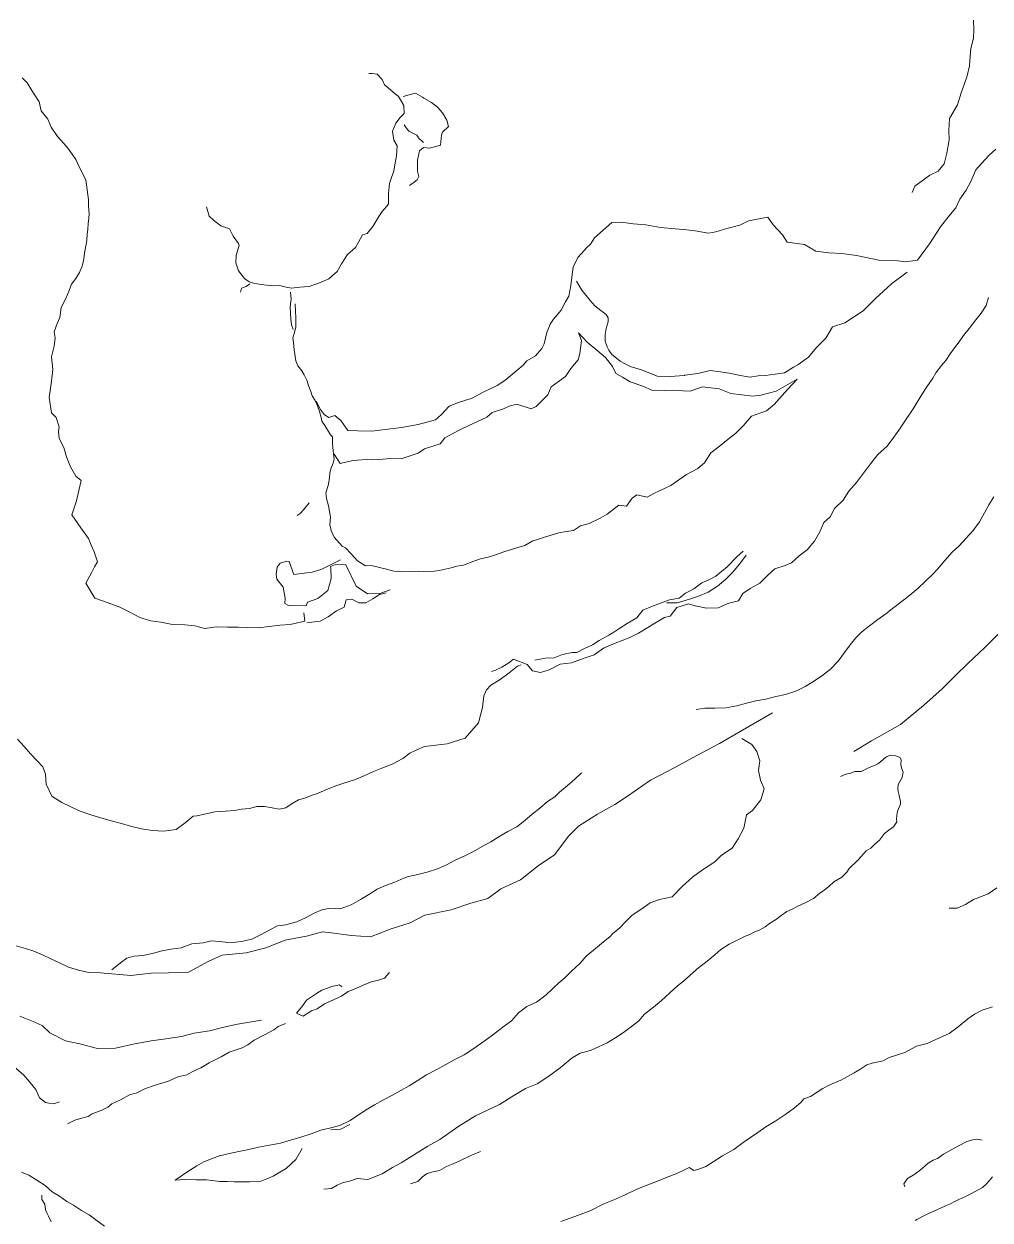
# Model space of a CAD drawing. Extents: x 683321 to 688873, y 7661944 to 7668387.
# Drawn here: x 685118 to 685536, y 7663719 to 7664237 of the extents above; entities that cross this region are included whole.
import ezdxf

# ---------------------------------------------------------------- set-up
doc = ezdxf.new("R2010")
doc.units = 0
doc.header["$MEASUREMENT"] = 0
doc.layers.add('01 CRESTA_Line', color=3, linetype='Continuous', lineweight=20)

msp = doc.modelspace()

# ---------------------------------------------------------------- linework, layer by layer
at = {"layer": '01 CRESTA_Line'}
for points in [[(685529.3, 7664238.46, 4210.84), (685529.4, 7664234.48, 4209.59), (685529.23, 7664230.64, 4210.32), (685528.16, 7664226.22, 4210.75), (685527.82, 7664222.82, 4209.95), (685527.56, 7664218.75, 4210.53), (685526.49, 7664214.37, 4210.8), (685525.35, 7664211.01, 4209.6), (685524.02, 7664207, 4211.13), (685522.31, 7664201.76, 4209.52), (685518.89, 7664195.86, 4211.05), (685518.69, 7664190.72, 4210.31), (685518.79, 7664186.64, 4210.64), (685517.78, 7664180.87, 4210.27), (685516.61, 7664176.23, 4210.55), (685514.05, 7664173.14, 4210.48), (685510.36, 7664171.31, 4208.48), (685503.94, 7664166.6, 4210.66), (685502.73, 7664163.82, 4209.77)], [(685239.27, 7663981.72, 4209.15), (685239.79, 7663978.12, 4209.21), (685233.44, 7663976.6, 4209.44), (685228.9, 7663976.4, 4209.43), (685224.36, 7663975.85, 4209.46), (685219.91, 7663975.2, 4209.47), (685215.15, 7663975.41, 4209.5), (685210.95, 7663975.55, 4209.54), (685206.32, 7663975.56, 4209.39), (685201.44, 7663975.66, 4209.35), (685196.44, 7663975.01, 4209.35), (685192.09, 7663976.05, 4209.07), (685187.81, 7663976.53, 4208.96), (685182.49, 7663976.63, 4208.93), (685177.4, 7663977.63, 4209.07), (685173.13, 7663978.19, 4209.04), (685168.27, 7663979.74, 4208.76), (685163.94, 7663982, 4208.78), (685159.61, 7663984.25, 4208.81), (685154.22, 7663986.16, 4208.7), (685148.83, 7663988.06, 4208.59), (685144.96, 7663994.63, 4208.51), (685147.52, 7663999.36, 4208.24), (685148.72, 7664001.59, 4208.3), (685149.93, 7664003.82, 4208.35), (685148.52, 7664008.16, 4208.42), (685147.31, 7664011.06, 4208.42), (685146.1, 7664013.96, 4208.42), (685142.82, 7664018.48, 4208.48), (685138.92, 7664024.15, 4208.32), (685140.95, 7664030.32, 4208.51), (685141.92, 7664034.67, 4208.58), (685142.88, 7664039.02, 4208.64), (685140.67, 7664040.96, 4206.26), (685138.31, 7664044.94, 4206.29), (685136.52, 7664049.36, 4206), (685135.41, 7664053.4, 4205.52), (685133.45, 7664057.26, 4205.37), (685133.13, 7664060.33, 4205.12), (685133.47, 7664062.28, 4204.8), (685132.12, 7664066.38, 4204.57), (685130.05, 7664068.44, 4205.05), (685129.14, 7664075.03, 4205.67), (685130.06, 7664082.13, 4207.21), (685130.73, 7664087.08, 4207.24), (685130.04, 7664092.58, 4206.38), (685131.26, 7664097.24, 4207.91), (685131.71, 7664100.89, 4207.86), (685131.2, 7664103.49, 4206.79), (685132.53, 7664107.03, 4207.8), (685133.66, 7664109.68, 4207.99), (685134.21, 7664113.98, 4207.48), (685136.27, 7664117.87, 4207.76), (685137.7, 7664121.43, 4207.79), (685138.72, 7664124.05, 4207.5), (685140.59, 7664126.55, 4207.96), (685142.22, 7664129.1, 4207.95), (685143.47, 7664132.33, 4207.92), (685144.08, 7664135.06, 4207.93), (685144.42, 7664137.56, 4207.66), (685144.99, 7664140.78, 4207.63), (685145.43, 7664143.05, 4207.64), (685145.59, 7664145.84, 4207.33), (685145.79, 7664147.81, 4207.67), (685145.94, 7664150.35, 4207.59), (685146.28, 7664152.6, 4207.21), (685146.46, 7664154.73, 4207.22), (685146.08, 7664158.07, 4206.78), (685146.13, 7664160.63, 4207.93), (685145.57, 7664164.95, 4207.93), (685145.02, 7664169.29, 4207.89), (685142.31, 7664174.33, 4206.26), (685140.67, 7664178.11, 4206.21), (685139.05, 7664180.37, 4206.14), (685136.74, 7664183.61, 4206.48), (685132.66, 7664188.03, 4206.79), (685130.01, 7664192.12, 4206.53), (685128.48, 7664195.53, 4206.51), (685125.58, 7664199.17, 4206.35), (685124.69, 7664203.04, 4205.73), (685122.3, 7664206.79, 4205.71), (685119.52, 7664211.33, 4206.24), (685117.39, 7664213.54, 4206.25)], [(685197.22, 7664157.64, 4204.89), (685198.3, 7664153.56, 4205.65), (685200.27, 7664151.8, 4206.75), (685203.4, 7664149.35, 4207.2), (685207.11, 7664148.09, 4207.32), (685208.72, 7664144.87, 4207.53), (685211.12, 7664141.73, 4207.86), (685211.3, 7664140.98, 4207.64), (685210.07, 7664136.5, 4207.48), (685209.85, 7664133.36, 4207.47), (685211.12, 7664129.82, 4207.75), (685213.62, 7664126.57, 4207.7), (685215.71, 7664125.06, 4207.72), (685217.51, 7664124.61, 4207.65), (685220.75, 7664123.91, 4207.83), (685223.44, 7664123.69, 4208.03), (685226.05, 7664123.43, 4208.17), (685228.8, 7664123.47, 4208.3), (685231.72, 7664122.76, 4208.55), (685234.07, 7664122.31, 4208.84), (685237.58, 7664122.75, 4208.72), (685241.62, 7664123.08, 4208.74), (685246.18, 7664124.62, 4208.55), (685250.16, 7664126.46, 4208.85), (685253.81, 7664129.6, 4209.14), (685255.71, 7664132.93, 4208.96), (685258.18, 7664136.93, 4209.19), (685261.67, 7664139.97, 4209.39), (685263.01, 7664142.35, 4209.58), (685264.7, 7664145.43, 4209.61), (685266.76, 7664146.09, 4210.58), (685269.24, 7664149.15, 4210.95), (685271.75, 7664153.38, 4211.27), (685273.3, 7664155.63, 4211.57), (685275.94, 7664158.72, 4213.06), (685275.94, 7664163.36, 4212.92), (685276.44, 7664167.69, 4211.38), (685277.36, 7664170.34, 4212.05), (685278.37, 7664173.09, 4211.77), (685278.76, 7664175.82, 4211.87), (685279.5, 7664179.78, 4211.54), (685279.75, 7664184, 4211.36), (685278.37, 7664186.45, 4211.06), (685277.71, 7664190.4, 4210.3), (685279.19, 7664193.93, 4211.03), (685281.02, 7664196.36, 4211.58), (685282.84, 7664198.02, 4212.27), (685282.66, 7664201.5, 4212.19), (685281.17, 7664203.95, 4211.93), (685280.27, 7664205.37, 4211.44), (685278.03, 7664207.24, 4210.21), (685275.79, 7664209.12, 4209.58), (685274.33, 7664210.45, 4209.44), (685273.27, 7664212.8, 4209.1), (685271.03, 7664215.03, 4208.21), (685268.88, 7664215.43, 4207.44), (685267.46, 7664215.32, 4206.89)], [(685285.03, 7664166.83, 4213.42), (685285.73, 7664167.33, 4213.71), (685287.1, 7664168.31, 4213.9), (685288.48, 7664169.3, 4214.19), (685289.16, 7664170.8, 4214.51), (685288.56, 7664173.04, 4212.8), (685288.5, 7664177.88, 4212.49), (685289.46, 7664181.85, 4212.63), (685291.09, 7664183.34, 4212.39), (685293.72, 7664183.09, 4211.48), (685298.47, 7664184.29, 4211.76), (685298.94, 7664188.61, 4212.32), (685299.39, 7664189.92, 4212.02), (685302.02, 7664192.46, 4211.25), (685301.27, 7664195.21, 4211.73), (685299.37, 7664198.32, 4212.27), (685297.21, 7664200.73, 4212.65), (685294.68, 7664202.82, 4212.71), (685291.27, 7664204.67, 4212.47), (685290.79, 7664205.11, 4212.16), (685287.74, 7664206.82, 4211.98), (685284.98, 7664206.15, 4212), (685282.33, 7664205.4, 4211.46)], [(685291.19, 7664185.54, 4213.24), (685290.26, 7664186.34, 4213.47), (685289.21, 7664187.06, 4213.34), (685288.25, 7664188.67, 4212.92), (685286.84, 7664189.39, 4212.83), (685284.83, 7664190.33, 4212.43), (685283.6, 7664191.9, 4212.66), (685282.76, 7664193.09, 4212.22)], [(685538.93, 7664182.54, 4208.54), (685536.12, 7664180.06, 4208.62), (685532.8, 7664176.35, 4209.56), (685530.35, 7664173.62, 4210.34), (685528.11, 7664168.56, 4209.93), (685526.13, 7664164.87, 4209.83), (685523.41, 7664160.91, 4209.42), (685521.67, 7664157.14, 4208.94), (685518.67, 7664153.52, 4210), (685515, 7664149.02, 4209.74), (685510.25, 7664141.54, 4209.9), (685505.04, 7664134.5, 4209.88), (685499.86, 7664133.75, 4210.21), (685496.53, 7664134.21, 4210.35), (685488.37, 7664134.51, 4210.75), (685478.69, 7664136.47, 4211.24), (685472.34, 7664137.38, 4211.62), (685466.72, 7664137.62, 4211.93), (685461.02, 7664138.47, 4210.75), (685456.13, 7664141.32, 4211.81), (685448.69, 7664142.38, 4211.48), (685446.56, 7664145.48, 4211), (685442.62, 7664149.79, 4209.89), (685440.27, 7664153.11, 4210.56), (685431.86, 7664151.6, 4209.72), (685428.08, 7664149.68, 4211.22), (685422.5, 7664148.19, 4210.33), (685417.71, 7664146.82, 4210.95), (685414.61, 7664146.23, 4211.37), (685408.79, 7664147.19, 4210.03), (685405.24, 7664147.61, 4210.95), (685400.21, 7664148.02, 4211.34), (685393.71, 7664148.68, 4210.94), (685387.44, 7664149.85, 4211.86), (685381.92, 7664150.19, 4211.01), (685376.94, 7664150.99, 4211.82), (685372.73, 7664150.83, 4210.93), (685365.14, 7664144.22, 4208.97), (685363.46, 7664141.49, 4210.18), (685361.72, 7664139.92, 4210.45), (685360.8, 7664138.87, 4210.89), (685358.05, 7664135.71, 4211.06), (685355.91, 7664131.46, 4211.23), (685355.44, 7664127.08, 4211.41), (685354.93, 7664123.59, 4210.84), (685354.06, 7664118.91, 4210.12), (685352.58, 7664116.45, 4210.98), (685350.8, 7664112.83, 4211.1), (685347.4, 7664109, 4211.18), (685345.93, 7664106.75, 4211.71), (685344.59, 7664103.15, 4211.15), (685343.43, 7664098.3, 4211.58), (685342.35, 7664096.25, 4211.94), (685339.61, 7664093.06, 4211.18), (685335.91, 7664090.84, 4211.01), (685334.29, 7664089.06, 4211.73), (685331.52, 7664086.72, 4211.45), (685326.34, 7664082.33, 4211.73), (685323.02, 7664080.28, 4211.4), (685317.22, 7664077.52, 4212.27), (685312.3, 7664074.78, 4211.85), (685306.27, 7664072.87, 4212.62), (685302.25, 7664071.29, 4212.8), (685299.01, 7664067.62, 4212.28), (685296.38, 7664065.31, 4212.5), (685288.89, 7664063.38, 4213.02), (685281.6, 7664061.95, 4212.27), (685276.88, 7664061.37, 4212.09), (685268.84, 7664060.5, 4212.46), (685262.68, 7664060.54, 4211.97), (685258.33, 7664060.73, 4212.15), (685255.35, 7664065.08, 4210.79), (685252.79, 7664067.19, 4211.34), (685250.16, 7664066.31, 4212.19), (685248.27, 7664067.56, 4211.28), (685246.66, 7664069.51, 4210.22), (685246, 7664070.86, 4210.27), (685245.35, 7664072.07, 4210.39), (685244.68, 7664073.4, 4210.41)], [(685500.63, 7664129.33, 4210.19), (685493.83, 7664124.22, 4210.85), (685486.87, 7664117.95, 4211.08), (685481.55, 7664112.51, 4211.15), (685473.62, 7664107.35, 4212), (685468.28, 7664105.65, 4212.04), (685465.39, 7664100.71, 4212.07), (685461.36, 7664096.61, 4212.09), (685457.89, 7664092.48, 4212.24), (685453.18, 7664089.17, 4212.38), (685451.36, 7664088.13, 4212.44), (685447.44, 7664085.77, 4212.56), (685443.4, 7664085.15, 4212.25), (685439.15, 7664084.53, 4212.02), (685436.06, 7664084.46, 4212.41), (685432.52, 7664083.83, 4212.04), (685427.56, 7664084.62, 4211.78), (685424.4, 7664085.47, 4211.79), (685419.81, 7664086.14, 4212.05), (685415.24, 7664086.64, 4212.46), (685409.92, 7664085.37, 4212.17), (685404.3, 7664084.63, 4211.88), (685404.2, 7664084.54, 4211.96), (685397.86, 7664084.18, 4211.59), (685392.26, 7664084.21, 4211.66), (685385.52, 7664086.97, 4211.69), (685380.64, 7664088.46, 4211.88), (685376.31, 7664090.73, 4212.03), (685373.96, 7664092.6, 4211.88), (685372.77, 7664093.58, 4212), (685371.47, 7664095.47, 4211.94), (685370.68, 7664096.94, 4212.29), (685369.78, 7664099.42, 4211.87), (685369.87, 7664102.31, 4211.77), (685370.3, 7664104.97, 4212.01), (685371.05, 7664107.82, 4212.34), (685371.17, 7664109.49, 4212.92), (685370.24, 7664111.04, 4213.26), (685367.89, 7664112.71, 4213.25), (685365.41, 7664114.79, 4212.88), (685363.29, 7664117.02, 4213.19), (685359.74, 7664121.58, 4212.28), (685357.44, 7664125.46, 4212.55)], [(685215.89, 7664124.28, 4207.35), (685214.36, 7664123.12, 4206.86), (685212.38, 7664122.34, 4206.6), (685211.91, 7664120.63, 4206.2)], [(685234.75, 7664104.45, 4209.41), (685234.06, 7664106.51, 4209.17), (685233.66, 7664109.09, 4209.02), (685233.59, 7664111.55, 4208.87), (685233.44, 7664114.3, 4209.03), (685233.82, 7664117.57, 4209.26), (685233.55, 7664120.64, 4209.35)], [(685235.64, 7664115.56, 4208.65), (685235.74, 7664112.22, 4208.56), (685235.89, 7664109.69, 4208.74), (685235.95, 7664107.2, 4209.14), (685235.87, 7664105.67, 4209.4), (685235.3, 7664103.21, 4209.95), (685234.61, 7664100.89, 4210.04), (685234.81, 7664098.81, 4210.03), (685235.17, 7664095.64, 4209.41), (685235.9, 7664090.89, 4210.12), (685236.78, 7664088.68, 4210.92), (685238.45, 7664086.56, 4210.37), (685239.44, 7664084.85, 4209.85), (685240.67, 7664082.48, 4209.89), (685241.48, 7664079.71, 4210.49), (685242.4, 7664077.68, 4210.69), (685242.93, 7664075.68, 4210.75), (685244.18, 7664073.66, 4211.09), (685245.26, 7664071.47, 4210.89), (685246.13, 7664068.97, 4210.73), (685246.86, 7664066.35, 4211.38), (685247.18, 7664064.7, 4211.61), (685248.38, 7664062.95, 4211.31), (685250.94, 7664058.8, 4210.86), (685251.76, 7664057.98, 4211.05), (685251.73, 7664054.82, 4211.75), (685251.87, 7664053.6, 4211.75), (685252.07, 7664051.83, 4211.94), (685252.43, 7664048.33, 4211.85), (685252.09, 7664046.61, 4211.94), (685251.01, 7664044.15, 4212.01), (685250.61, 7664042.26, 4212.06), (685250.45, 7664040.33, 4211.94), (685250.07, 7664037.46, 4212.16), (685248.88, 7664033.57, 4212.56), (685249.13, 7664031.22, 4212.8), (685250.03, 7664028.01, 4212.1), (685250.92, 7664023.18, 4212.58), (685250.58, 7664019.79, 4212.33), (685251.23, 7664017.45, 4212.43), (685252.53, 7664014.51, 4212.55), (685255.91, 7664010.57, 4212.8), (685257.43, 7664009.9, 4212.88), (685259.85, 7664007.33, 4212.8), (685262.6, 7664004.27, 4212.54), (685266.06, 7664002.09, 4212.47), (685268.52, 7664002.23, 4212.4), (685275.07, 7664000.62, 4213.65), (685278.27, 7663999.76, 4213.47), (685281.46, 7663999.48, 4212.09), (685285.35, 7663999.6, 4212.48), (685288.97, 7663999.73, 4212.39), (685293.6, 7663999.51, 4212.57), (685297.9, 7664000.07, 4212.58), (685303.18, 7664001.17, 4212.3), (685305.66, 7664001.99, 4212.17), (685308.45, 7664002.37, 4211.96), (685312.88, 7664004.11, 4212.59), (685315.88, 7664005.08, 4212.39), (685319.15, 7664005.88, 4211.3), (685322.33, 7664006.85, 4211.85), (685326.34, 7664008.27, 4211.51), (685331.52, 7664009.95, 4211.77), (685335.09, 7664010.91, 4211.36), (685338.46, 7664012.89, 4212.07), (685340.14, 7664013.41, 4212.16), (685343.52, 7664014.54, 4211.73), (685349.72, 7664016.38, 4211.98), (685353.05, 7664016.9, 4211.74), (685356.16, 7664017.39, 4210.92), (685359.14, 7664019.47, 4211.28), (685362.89, 7664020.38, 4210.83), (685367.6, 7664022.67, 4211.21), (685370.62, 7664024.48, 4211.25), (685375.77, 7664028.36, 4211.63), (685379.01, 7664027.97, 4210.5), (685381.52, 7664031.36, 4211.36), (685383.5, 7664032.89, 4211.04), (685388.07, 7664031.81, 4209.35), (685390.85, 7664033.36, 4209.1), (685398.27, 7664036.95, 4209.18), (685405.08, 7664041.62, 4210.07), (685409.96, 7664044.2, 4209.84), (685412.89, 7664046.75, 4210.14), (685415.59, 7664051.02, 4209.91), (685419.97, 7664054.41, 4210.26), (685423.08, 7664056.96, 4210.28), (685426.32, 7664059.49, 4210.27), (685429.77, 7664062.93, 4210.03), (685433.23, 7664066.94, 4210.5), (685439.64, 7664069.28, 4210.08), (685442.98, 7664072.05, 4209.85), (685448.74, 7664078.42, 4209.77), (685452.99, 7664082.97, 4210.42), (685443.79, 7664077.71, 4209.54), (685437.24, 7664075.99, 4209.09), (685433.8, 7664075.62, 4208.86), (685424.2, 7664076.7, 4209.67), (685419.17, 7664078.78, 4208.86), (685411.95, 7664079.6, 4209.38), (685406.56, 7664077.83, 4209.5), (685403.66, 7664077.86, 4210.26), (685399.49, 7664078.12, 4209.65), (685395.38, 7664077.99, 4209.96), (685389.98, 7664078.17, 4209.77), (685386.18, 7664079.98, 4210.21), (685380.69, 7664081.74, 4210.12), (685377.38, 7664083.83, 4209.79), (685374.42, 7664085.47, 4209.96), (685372.97, 7664088.47, 4210.66), (685369.93, 7664092.29, 4210.3), (685366.22, 7664095.5, 4210.78), (685361.96, 7664099.02, 4210.58), (685358.23, 7664103.03, 4211.16), (685359.61, 7664099.65, 4211.03), (685358.82, 7664094.07, 4211.17), (685358.1, 7664091.29, 4211.02), (685355.02, 7664087.63, 4211.58), (685352.59, 7664084.05, 4211.14), (685346.38, 7664079.7, 4211.46), (685344.94, 7664076.21, 4211.17), (685339.97, 7664071.15, 4211.16), (685337.81, 7664070.04, 4210.88), (685331.6, 7664072.14, 4211.32), (685328.29, 7664071.23, 4211.8), (685325.78, 7664070.06, 4211.58), (685320.93, 7664068.55, 4211.92), (685318.51, 7664066.56, 4212.16), (685310.5, 7664062.81, 4212.12), (685307.19, 7664061.22, 4212.19), (685303.59, 7664059.27, 4211.52), (685300.37, 7664057.48, 4212.67), (685298.34, 7664054.95, 4212.15), (685291.58, 7664052.78, 4211.98), (685288.78, 7664050.89, 4212.18), (685281.55, 7664048.5, 4211.95), (685277.07, 7664048.66, 4212.22), (685271.83, 7664048.12, 4212.22), (685268.52, 7664048.34, 4212.09), (685260.63, 7664047.79, 4212), (685255.04, 7664046.38, 4212.22), (685252.41, 7664050.48, 4212.48)], [(685498.16, 7664062.64, 4180.79), (685499.84, 7664065.25, 4180.82), (685503.12, 7664070.15, 4180.86), (685506.89, 7664076.36, 4181.16), (685509.12, 7664079.59, 4181.11), (685511.65, 7664083.4, 4181.1), (685513.05, 7664085.63, 4181.03), (685515.5, 7664088.9, 4181.13), (685517.32, 7664091.07, 4181.17), (685519.26, 7664093.87, 4180.97), (685521.04, 7664096.5, 4181.11), (685523.1, 7664099.13, 4181.38), (685525.03, 7664101.82, 4181.24), (685527.36, 7664104.97, 4181.22), (685529.67, 7664107.9, 4181.6), (685532.69, 7664111.51, 4181.63), (685534.85, 7664114.87, 4181.5), (685535.85, 7664118.36, 4181.64)], [(685320.6, 7663956.26, 4181.3), (685322.3, 7663956.96, 4180.66), (685325.11, 7663958.14, 4181.34), (685328.05, 7663960.01, 4180.92), (685330.06, 7663961.72, 4181.68), (685336.06, 7663959.39, 4181.6), (685338.39, 7663956.58, 4181.94), (685341.78, 7663955.83, 4180.67), (685345.53, 7663957.05, 4180.67), (685350.31, 7663959.45, 4181.02), (685355.27, 7663960.13, 4181.13), (685360.69, 7663962.11, 4180.98), (685365.05, 7663963.6, 4181.31), (685369.05, 7663966.35, 4181.23), (685374.2, 7663968.63, 4181.02), (685380.17, 7663970.85, 4180.89), (685384.18, 7663972.9, 4180.95), (685388.33, 7663975.36, 4180.85), (685391.31, 7663977.3, 4180.74), (685395.46, 7663979.71, 4180.94), (685397.92, 7663980.31, 4180.85), (685400.91, 7663984.04, 4182.23), (685405.9, 7663985.67, 4182.13), (685408.78, 7663984.73, 4181.89), (685413.69, 7663983.8, 4182.13), (685418.76, 7663983.83, 4181.83), (685423.39, 7663985.92, 4181.88), (685427.54, 7663986.95, 4181.79), (685429.43, 7663990.06, 4182.15), (685432.67, 7663992.21, 4182.49), (685436.85, 7663994.52, 4182.55), (685440.3, 7663998.06, 4182.55), (685443.23, 7664000.73, 4182.28), (685447.8, 7664002.23, 4181.19), (685450.55, 7664003.38, 4181.13), (685453.82, 7664006.46, 4181.28), (685457.23, 7664008.95, 4180.84), (685460.51, 7664012.72, 4180.84), (685462.81, 7664016.87, 4180.89), (685464.49, 7664020.92, 4181.55), (685467.29, 7664023.3, 4180.93), (685469.16, 7664026.88, 4180.98), (685472.85, 7664030.6, 4180.98), (685475.35, 7664034.39, 4180.93), (685478.66, 7664038.2, 4181.08), (685481.6, 7664042.3, 4181.04), (685484.28, 7664045.73, 4181.23), (685487.82, 7664050.33, 4181.15), (685491.99, 7664053.97, 4180.98), (685494.84, 7664057.78, 4180.49), (685497.68, 7664061.91, 4180.73), (685498.16, 7664062.64, 4180.79)], [(685538.1, 7664032.05, 4151.55), (685535.98, 7664028.57, 4151.48), (685534.01, 7664024.99, 4151.46), (685531.89, 7664021.16, 4151.41), (685529.17, 7664017.46, 4151.35), (685526.18, 7664014.07, 4151.23), (685523.06, 7664010.79, 4151.14), (685520.02, 7664008, 4151.16), (685516.89, 7664004.46, 4151.14), (685513.68, 7664000.68, 4151.07), (685511.5, 7663998.38, 4151.03), (685508.42, 7663995.27, 4151), (685505.28, 7663992.42, 4150.99), (685501.76, 7663989.45, 4150.9), (685498.36, 7663986.76, 4150.93), (685494.85, 7663984.01, 4151.03), (685491.4, 7663981.33, 4151.13), (685487.83, 7663978.77, 4151.19), (685484.26, 7663976.16, 4151.21), (685480.95, 7663973.51, 4151.21), (685478.38, 7663970.96, 4151.2), (685475.9, 7663967.85, 4151.13), (685473.4, 7663964.55, 4151.14), (685470.69, 7663960.8, 4151.08), (685467.18, 7663957.16, 4150.99), (685463.64, 7663954.39, 4150.91), (685460.01, 7663951.97, 4150.92), (685456.37, 7663949.76, 4150.93), (685452.34, 7663947.81, 4150.88), (685447.89, 7663946.4, 4150.81), (685443.77, 7663945.43, 4150.76), (685439.4, 7663944.35, 4150.66), (685435, 7663943.54, 4150.53), (685430.97, 7663942.54, 4150.46), (685426.76, 7663941.38, 4150.38), (685422.02, 7663940.55, 4150.3), (685417.3, 7663940.45, 4150.16), (685413.01, 7663940.39, 4150.07), (685409.28, 7663939.9, 4150.03)], [(685241.6, 7664029.36, 4208.48), (685239.13, 7664026.36, 4208.21), (685237.76, 7664024.8, 4207.34), (685236.43, 7664023.92, 4206.09)], [(685339.37, 7663961.19, 4183.38), (685344.01, 7663962.04, 4183.23), (685347.77, 7663962.24, 4183.46), (685351.4, 7663963.65, 4183.68), (685355.58, 7663964.56, 4183.56), (685357.48, 7663964.59, 4183.82), (685361.17, 7663966.39, 4183.8), (685364.32, 7663967.93, 4184.23), (685367.28, 7663969.76, 4183.99), (685371.35, 7663971.99, 4184.32), (685373.58, 7663973.33, 4184.24), (685375.67, 7663974.73, 4184.3), (685379.28, 7663977.08, 4184.28), (685383.49, 7663979.59, 4184.6), (685386.12, 7663982.95, 4184.18), (685390.34, 7663984.67, 4183.87), (685392.69, 7663985.47, 4184.12), (685394.87, 7663986.36, 4184.3), (685397.72, 7663987.31, 4184.11), (685401.85, 7663988.08, 4184.17), (685404.53, 7663990.27, 4184.22), (685408.24, 7663992.06, 4183.77), (685411.72, 7663994.75, 4183.89), (685414.71, 7663996.05, 4183.99), (685417.72, 7663997.56, 4183.99), (685422.61, 7664001.64, 4184.18), (685426.8, 7664005.98, 4184.19), (685429.63, 7664008.4, 4183.99)], [(685396.44, 7663986.11, 4183.22), (685400.98, 7663986, 4183.31), (685406.27, 7663987.67, 4183.38), (685410.29, 7663988.89, 4183.3), (685414.47, 7663990.71, 4183.2), (685418.47, 7663993.29, 4183.14), (685421.86, 7663996.17, 4183.14), (685424.94, 7663999.26, 4183.13), (685428, 7664002.88, 4183.1), (685430.84, 7664006.67, 4183.03)], [(685255.15, 7664004.74, 4209.14), (685251.13, 7664002.66, 4209.07), (685247.12, 7664000.58, 4209), (685242.92, 7663999.33, 4209.09), (685235.08, 7663998.32, 4208.8), (685233.06, 7664004.02, 4208.77), (685231.89, 7664004.16, 4208.72), (685229.1, 7664003.27, 4208.83), (685227.82, 7664001.44, 4208.7), (685227.34, 7663998.44, 4209.15), (685227.58, 7663996.25, 4208.92), (685230.46, 7663992.84, 4209.1), (685231.2, 7663988.04, 4209.15), (685231.08, 7663985.7, 4209.27), (685232.72, 7663984.84, 4209.32), (685240.37, 7663984.7, 4209.15), (685240.9, 7663986.37, 4209.31), (685245.38, 7663987.89, 4209.27), (685249.79, 7663991.41, 4209.36), (685251.2, 7663996.63, 4209.48), (685250.98, 7664001.12, 4209.44), (685250.95, 7664001.81, 4208.95), (685253.02, 7664002.65, 4209.09), (685257.5, 7664002.54, 4209.12), (685261.96, 7663993.28, 4209.17), (685266.96, 7663990.03, 4209.21), (685272.24, 7663990.06, 4209.17), (685276.66, 7663991.73, 4209.07)], [(685274.96, 7663990.43, 4207.28), (685272.08, 7663989.6, 4207.27), (685269.22, 7663987.84, 4207.2), (685266.17, 7663986, 4207.62), (685263.18, 7663985.99, 4207.42), (685260.17, 7663987.58, 4207.44), (685257.72, 7663987.36, 4206.76), (685256.78, 7663984.25, 4206.84), (685253.44, 7663982.59, 4208.13), (685249.88, 7663979.95, 4207.88), (685246.4, 7663978.17, 4207.41), (685242.8, 7663977.67, 4208.12), (685240.6, 7663977.46, 4207.89)], [(685477.49, 7663921.69, 4127.55), (685485.13, 7663926.24, 4128.06), (685497.7, 7663933.4, 4128.64), (685507.61, 7663941.56, 4129.88), (685515.69, 7663948.81, 4130.39), (685521.56, 7663954.59, 4131.11), (685526.8, 7663959.74, 4131.87), (685534.2, 7663966.68, 4132.31), (685543.47, 7663975.99, 4132.83)], [(685333.48, 7663959.21, 4183.47), (685331.81, 7663958.63, 4182.5), (685328.22, 7663955.73, 4182.43), (685324.28, 7663952.88, 4182.26), (685320.33, 7663950.33, 4182.15), (685318.47, 7663948.32, 4182.12), (685317.34, 7663945.72, 4181.79), (685316.66, 7663940.67, 4181.73), (685314.94, 7663934.05, 4181.6), (685309.13, 7663927.37, 4181.47), (685301.41, 7663925.03, 4181.38), (685291.57, 7663923.87, 4181.35), (685288.31, 7663922.33, 4181.2), (685285.26, 7663920.88, 4181.2), (685282.18, 7663918.56, 4181.12), (685277.57, 7663916.11, 4181.06), (685273.16, 7663914.44, 4181.06), (685269.53, 7663912.95, 4180.98), (685265.76, 7663911.3, 4180.86), (685261.27, 7663909.4, 4180.73), (685256.72, 7663907.93, 4180.66), (685252.82, 7663906.58, 4180.62), (685248.91, 7663905.05, 4180.67), (685244.78, 7663903.27, 4180.77), (685242.99, 7663902.76, 4181.15), (685239.77, 7663901.45, 4180.85), (685237.05, 7663900.76, 4180.76), (685234.35, 7663899.07, 4180.58), (685231.62, 7663897.28, 4180.64), (685228.66, 7663896.69, 4180.89), (685225.64, 7663897.25, 4181.04), (685222.35, 7663897.82, 4180.67), (685219.05, 7663897.78, 4180.7), (685215.84, 7663896.96, 4180.77), (685212.29, 7663896.7, 4180.33), (685209.27, 7663896.12, 4180.92), (685205.47, 7663895.75, 4181.05), (685200.79, 7663895.51, 4180.29), (685197.68, 7663894.75, 4180.35), (685193.02, 7663893.82, 4180.41), (685191.48, 7663893.6, 4180), (685188, 7663890.76, 4180.13), (685184.1, 7663887.8, 4180.19), (685178.63, 7663887.15, 4180.14), (685173.71, 7663887.48, 4180.16), (685169.1, 7663888.12, 4180.11), (685164.33, 7663889.24, 4179.96), (685160.33, 7663890.39, 4179.97), (685155.91, 7663891.64, 4179.99), (685151.42, 7663892.93, 4180), (685147.07, 7663894.26, 4180.02), (685142.54, 7663895.82, 4179.99), (685138.46, 7663897.61, 4180.06), (685134.58, 7663899.58, 4180.05), (685130.3, 7663902.29, 4179.94), (685127.83, 7663907.55, 4179.82), (685127.53, 7663911.86, 4179.8), (685126.31, 7663915.02, 4179.73), (685123.88, 7663917.61, 4179.77), (685121.05, 7663920.58, 4179.76), (685118.22, 7663923.75, 4179.87), (685115.43, 7663927, 4180.01)], [(685114.75, 7663837.46, 4145.69), (685118.86, 7663836.37, 4145.74), (685122.47, 7663835.13, 4145.76), (685126.14, 7663833.58, 4145.75), (685129.79, 7663831.78, 4145.81), (685133.53, 7663830.07, 4145.94), (685137.48, 7663828.19, 4145.96), (685141.75, 7663826.85, 4145.89), (685146.27, 7663825.92, 4145.79), (685151.29, 7663825.75, 4145.79), (685164.37, 7663824.66, 4143.15), (685173.21, 7663825.58, 4143.56), (685180.74, 7663825.73, 4143.92), (685189.45, 7663826.11, 4143.91), (685197.9, 7663830.62, 4143.87), (685203.95, 7663833.36, 4143.03), (685214.4, 7663834.46, 4142.83), (685222.93, 7663836.56, 4143.33), (685231.21, 7663839.98, 4143.67), (685240.43, 7663841.63, 4142.64), (685247.45, 7663843.53, 4142.77), (685251.33, 7663843.04, 4143.2), (685259.89, 7663842, 4143.25), (685268.26, 7663841.36, 4142.69), (685277.13, 7663844.86, 4143.51), (685285.37, 7663847.47, 4142.35), (685291.75, 7663850.71, 4143.49), (685303.17, 7663853.07, 4143.21), (685311.59, 7663856, 4143.96), (685319.04, 7663857.94, 4143.32), (685324.69, 7663862.13, 4144.05), (685333.1, 7663866.03, 4144.85), (685340.79, 7663872.13, 4144.87), (685347.88, 7663876.91, 4144.14), (685354.1, 7663885.08, 4144.5), (685358.24, 7663889.28, 4145.6), (685366.54, 7663894.49, 4146.1), (685373.98, 7663898.65, 4145.4), (685379.45, 7663902.26, 4146.41), (685389.38, 7663909.2, 4146.79), (685400.33, 7663914.87, 4146.48), (685409.56, 7663919.94, 4146.67), (685419.33, 7663925.06, 4147.07), (685431.98, 7663932.55, 4147.35), (685442.33, 7663938.38, 4148.06)], [(685238.67, 7663749.73, 4127.21), (685235.86, 7663744.89, 4127.23), (685231.71, 7663740.98, 4126.7), (685228.88, 7663739.35, 4126.39), (685226.05, 7663737.72, 4126.08), (685223.26, 7663736.56, 4125.9), (685220.48, 7663735.41, 4125.73), (685215.8, 7663735.18, 4125.2), (685212.51, 7663735.23, 4124.89), (685209.22, 7663735.29, 4124.57), (685206.1, 7663735.31, 4124.35), (685202.99, 7663735.34, 4124.13), (685197.24, 7663736.03, 4123.78), (685192.68, 7663736.1, 4123.25), (685187.69, 7663736.17, 4122.68), (685183.6, 7663735.88, 4121.3), (685189.17, 7663739.63, 4121.88), (685193.04, 7663742.18, 4122.29), (685196.04, 7663743.82, 4122.72), (685199.37, 7663745.17, 4123.2), (685202.89, 7663746.47, 4123.63), (685207.15, 7663747.43, 4124.39), (685211.15, 7663748.3, 4124.84), (685215.56, 7663749.3, 4125.34), (685219.67, 7663750.21, 4125.8), (685224.52, 7663751.05, 4126.34), (685229.28, 7663752.04, 4126.93), (685233.61, 7663753.2, 4127.5), (685238.09, 7663754.54, 4128.02), (685242.46, 7663755.99, 4128.4), (685246.64, 7663757.54, 4128.67), (685250.52, 7663758.43, 4128.93), (685254.96, 7663759.68, 4129.25), (685259.37, 7663761.75, 4129.57), (685262.97, 7663764.27, 4129.91), (685266.28, 7663766.43, 4130.19), (685269.97, 7663768.64, 4130.5), (685273.62, 7663770.63, 4130.77), (685277.74, 7663772.83, 4131.1), (685281.28, 7663774.8, 4131.42), (685284.89, 7663776.87, 4131.72), (685288.46, 7663779.04, 4132.02), (685292.52, 7663781.61, 4132.46), (685296.64, 7663783.76, 4132.85), (685300.83, 7663786.03, 4133.2), (685304.74, 7663788.25, 4133.5), (685308.75, 7663790.29, 4133.82), (685312.5, 7663792.69, 4134.06), (685316.38, 7663795.43, 4134.42), (685320.52, 7663798.33, 4135.43), (685323.56, 7663800.72, 4135.67), (685326.67, 7663803.1, 4136.01), (685329.19, 7663805, 4136.22), (685332.29, 7663808.43, 4136.21), (685335.97, 7663811.14, 4136.59), (685340.1, 7663813.06, 4137.51), (685344.32, 7663816.28, 4137.87), (685347.04, 7663818.85, 4138.02), (685349.76, 7663821.43, 4138.16), (685352.36, 7663823.61, 4138.54), (685355.19, 7663826.44, 4139.33), (685358.95, 7663829.98, 4139.78), (685361.56, 7663832.93, 4139.68), (685364.7, 7663835.52, 4140.03), (685368.29, 7663838.48, 4140.51), (685371.96, 7663841.52, 4140.9), (685373.05, 7663842.64, 4141.22), (685376.17, 7663845.29, 4141.69), (685378.69, 7663847.89, 4141.25), (685381.51, 7663850.78, 4141.68), (685385.75, 7663853.42, 4141.95), (685389.23, 7663856.15, 4142.36), (685393.41, 7663857.5, 4143.1), (685398.78, 7663858.67, 4143.1), (685403.32, 7663863.32, 4143.61), (685407.59, 7663867.18, 4144.08), (685412.03, 7663870.38, 4144.33), (685414.76, 7663872.16, 4144.33), (685417.49, 7663873.94, 4144.34), (685420.2, 7663876.79, 4144.55), (685424.75, 7663879.79, 4144.79), (685427.39, 7663883.83, 4144.73), (685429.85, 7663888.51, 4145.03), (685431.03, 7663894.16, 4145.57), (685433.58, 7663896.13, 4145.35), (685437.19, 7663900.74, 4145.93), (685438.63, 7663905.41, 4145.57), (685437.1, 7663909.22, 4145.85), (685436.26, 7663913.49, 4145.84), (685436.8, 7663917.54, 4145.22), (685435.46, 7663921.7, 4145.39), (685433.25, 7663924.68, 4145.72), (685429.03, 7663927.32, 4145.35)], [(685471.67, 7663910.86, 4121.6), (685473.98, 7663911.79, 4121.25), (685476.14, 7663912.32, 4120.44), (685477.92, 7663912.99, 4119.85), (685479.74, 7663913.06, 4119.25), (685480.66, 7663913.05, 4120), (685482.7, 7663913.95, 4119.32), (685483.84, 7663914.6, 4119.58), (685485.53, 7663915.24, 4119.56), (685486.68, 7663915.77, 4119.54), (685487.87, 7663916.33, 4119.71), (685489.09, 7663917.21, 4119.86), (685490.45, 7663918.53, 4119.81), (685491.68, 7663919.32, 4120.06), (685493.17, 7663920.12, 4120.32), (685495.62, 7663919.82, 4120.1), (685497.37, 7663919.12, 4120.62), (685497.91, 7663918.03, 4120.97), (685497.9, 7663916.07, 4120.9), (685498.14, 7663914.54, 4120.69), (685498.83, 7663912.77, 4120.1), (685498.37, 7663910.34, 4120.08), (685496.67, 7663907.37, 4121.07), (685496.55, 7663905.57, 4121.12), (685496.72, 7663904.32, 4120.94), (685497.11, 7663902.55, 4120.83), (685497.32, 7663901.66, 4120.42), (685497.64, 7663900.14, 4120.29), (685497.69, 7663898.89, 4120.21), (685496.45, 7663895.81, 4121.14), (685496.04, 7663894.02, 4121.07), (685495.93, 7663892.32, 4120.54), (685496.12, 7663891.2, 4120.04), (685494.59, 7663889.07, 4120.38), (685492.68, 7663887.62, 4120.7), (685490.8, 7663886.14, 4120.69), (685488.66, 7663883.29, 4120.95), (685486.76, 7663881.61, 4121.13), (685484.84, 7663879.77, 4121.32), (685482.8, 7663878.56, 4121.35), (685480.83, 7663876.33, 4121.62), (685479.03, 7663874.42, 4120.94), (685475.52, 7663870.99, 4121.32), (685474.4, 7663869.38, 4120.98), (685472.26, 7663867.15, 4120.89), (685468.83, 7663865.12, 4121.15), (685466.6, 7663863.17, 4121.18), (685464.71, 7663861.52, 4121.07), (685462.71, 7663860.22, 4120.69), (685459.96, 7663857.96, 4120.75), (685456.93, 7663856.32, 4120.8), (685452.94, 7663854.56, 4120.64), (685450.75, 7663853.31, 4120.48), (685448.45, 7663852.38, 4120.49), (685446.04, 7663850.58, 4120.53), (685443.59, 7663848.72, 4120.96), (685441.04, 7663847.2, 4120.99), (685439.1, 7663845.66, 4120.58), (685436.79, 7663844.37, 4120.82), (685434.37, 7663843.44, 4120.76), (685432.47, 7663842.32, 4120.96), (685430.17, 7663841.57, 4120.86), (685428.33, 7663840.56, 4120.52), (685426.44, 7663839.63, 4120.27), (685423.55, 7663838.25, 4120.45), (685419.87, 7663835.87, 4121.22), (685417.26, 7663833.55, 4121.12), (685413.27, 7663830.3, 4121.56), (685410.41, 7663828.09, 4121.26), (685409.29, 7663827.02, 4121.38), (685406.41, 7663824.54, 4121.87), (685403.68, 7663822.19, 4121.14), (685401.19, 7663820.13, 4121.56), (685397.86, 7663817.12, 4121.65), (685394.01, 7663813.64, 4121.82), (685390.72, 7663810.96, 4121.59), (685386.83, 7663807.83, 4121.38), (685384.45, 7663805.04, 4121.01), (685381.28, 7663802.48, 4121.22), (685377.78, 7663799.94, 4121.25), (685374.42, 7663797.75, 4121.39), (685370.62, 7663795.42, 4121.55), (685366.93, 7663793.71, 4121.27), (685363.4, 7663792.12, 4121.05), (685359.06, 7663790.97, 4121.19), (685355.51, 7663788.89, 4120.93), (685350.26, 7663784.68, 4120.86), (685345.37, 7663780.97, 4120.85), (685340.33, 7663777.62, 4120.44), (685335.39, 7663775.7, 4120.1), (685330.31, 7663772.64, 4120.11), (685324.1, 7663768.66, 4120.11), (685318.88, 7663766.26, 4120.01), (685313.68, 7663763.77, 4119.92), (685306.43, 7663759.38, 4120.08), (685298.18, 7663753.51, 4119.76), (685293.09, 7663750.65, 4119.39), (685284.94, 7663745.64, 4118.89), (685281.5, 7663743.4, 4118.91), (685277.79, 7663741.39, 4118.49), (685273.32, 7663738.71, 4118.17), (685267.04, 7663736.18, 4118.44), (685262.39, 7663736.68, 4118.17), (685258.62, 7663735.41, 4118.79), (685256.43, 7663734.95, 4118.83), (685253.83, 7663733.76, 4118.27), (685251.36, 7663732.34, 4118.05), (685247.98, 7663732.01, 4117.57)], [(685156.21, 7663827.08, 4145.66), (685159.95, 7663830.06, 4145.59), (685162.66, 7663832.19, 4145.46), (685165.8, 7663832.98, 4145.42), (685169.83, 7663833.23, 4145.42), (685174.21, 7663834.3, 4145.39), (685178.06, 7663835.35, 4145.42), (685181.84, 7663836.03, 4145.43), (685186.19, 7663836.57, 4145.49), (685190.79, 7663838.27, 4145.46), (685195.73, 7663838.79, 4145.4), (685199.16, 7663839.62, 4146.05), (685202.92, 7663839.27, 4146.02), (685207.63, 7663838.82, 4146.1), (685212.27, 7663839.28, 4146.07), (685216.89, 7663840.3, 4145.98), (685220.92, 7663842.35, 4146.09), (685224.6, 7663844.43, 4146.05), (685227.94, 7663846.06, 4146.12), (685231.57, 7663846.6, 4146.15), (685236.35, 7663847.83, 4146.35), (685240.32, 7663849.79, 4146.38), (685243.88, 7663851.64, 4146.44), (685247.18, 7663853.09, 4146.52), (685250.69, 7663853.71, 4146.56), (685255.04, 7663853.5, 4146.64), (685259.84, 7663855.25, 4146.7), (685263.82, 7663857.5, 4146.96), (685267.53, 7663859.75, 4147.03), (685271.16, 7663861.94, 4147.08), (685274.72, 7663863.55, 4147.15), (685278.7, 7663865.02, 4147.18), (685282.58, 7663866.71, 4147.29), (685284.73, 7663867.47, 4146.63), (685288.75, 7663868.33, 4146.68), (685292.77, 7663869.39, 4146.74), (685297.24, 7663870.83, 4146.79), (685301.15, 7663872.57, 4146.86), (685304.9, 7663874.53, 4146.96), (685309.02, 7663876.51, 4147.2), (685312.75, 7663878.4, 4147.35), (685316.53, 7663880.49, 4147.39), (685320.25, 7663882.54, 4147.39), (685324.19, 7663884.98, 4147.6), (685327.67, 7663886.93, 4147.62), (685331.53, 7663889.01, 4147.75), (685335.08, 7663891.77, 4147.96), (685338.24, 7663894.48, 4148.1), (685341.53, 7663897.1, 4148.13), (685344.89, 7663900.06, 4148.29), (685347.97, 7663901.97, 4148.41), (685350.07, 7663904.06, 4149.14), (685353.41, 7663906.81, 4149.21), (685356.61, 7663909.66, 4149.26), (685359.59, 7663912.44, 4149.31)], [(685518.8, 7663853.77, 4092.12), (685522.28, 7663853.8, 4092.57), (685525.79, 7663855.37, 4091.85), (685529.36, 7663857.56, 4091.52), (685530.51, 7663857.9, 4092.01), (685532.35, 7663858.62, 4092.09), (685535.65, 7663859.97, 4090.97), (685539.42, 7663862.65, 4090.43)], [(685255.87, 7663819.69, 4131.38), (685254.7, 7663820.51, 4131.86), (685251.4, 7663819.81, 4131.44), (685247.16, 7663818.27, 4130.44), (685244.89, 7663816.82, 4131.03), (685240.46, 7663813.99, 4129.92), (685238.53, 7663811.01, 4130.18), (685236.1, 7663808.32, 4129.85), (685239.05, 7663806.95, 4129.64), (685242.73, 7663809.35, 4130.16), (685245.09, 7663810.18, 4130.61), (685248.31, 7663812.32, 4130.84), (685252.41, 7663814.2, 4131.03), (685255.63, 7663815.72, 4131.37), (685258.6, 7663817.65, 4131.48), (685261.79, 7663818.98, 4131.77), (685264.77, 7663820.32, 4132.12), (685268.55, 7663821.8, 4132.26), (685271.6, 7663822.63, 4131.65), (685274.2, 7663823.52, 4132.08), (685276.38, 7663825.84, 4131.94)], [(685350.66, 7663718.04, 4108.54), (685356.73, 7663720.18, 4107), (685363.65, 7663722.85, 4106.37), (685369.28, 7663725.75, 4106.53), (685374.28, 7663727.7, 4106.7), (685378.75, 7663729.77, 4106.04), (685383.22, 7663731.84, 4105.9), (685387.81, 7663733.71, 4105.57), (685392.41, 7663735.58, 4104.97), (685396.61, 7663737.21, 4104.5), (685400.81, 7663738.84, 4104.38), (685404.41, 7663740.57, 4103.92), (685406.21, 7663741.43, 4104.03), (685408.21, 7663740.1, 4102.67), (685410.01, 7663740.57, 4102.51), (685413.39, 7663741.87, 4102.44), (685416.62, 7663743.86, 4101.99), (685420.58, 7663746.54, 4101.6), (685425.48, 7663749.28, 4100.98), (685429.58, 7663752.19, 4100.88), (685435.88, 7663756.57, 4100.5), (685439.43, 7663759.01, 4100.42), (685443.7, 7663761.63, 4099.57), (685448.07, 7663764.59, 4099.24), (685451.83, 7663767.33, 4099.27), (685454.5, 7663769.52, 4099.12), (685455.79, 7663771.16, 4099.16), (685458.77, 7663772.14, 4098.22), (685461.57, 7663774.12, 4098.35), (685464.03, 7663775.6, 4098.57), (685466.09, 7663776.78, 4098.41), (685471.9, 7663779.31, 4097.07), (685475.08, 7663780.96, 4096.7), (685477.69, 7663782.49, 4096.35), (685480.08, 7663783.95, 4096.98), (685483.09, 7663785.89, 4097.26), (685485.43, 7663786.67, 4096.39), (685490.24, 7663787.63, 4096.38), (685492.8, 7663789.08, 4096.3), (685499.58, 7663791.21, 4095.16), (685504.68, 7663793.99, 4094.35), (685509.3, 7663795.12, 4093.8), (685514.54, 7663797.56, 4093.33), (685518.71, 7663799.52, 4092.95), (685522.71, 7663802.35, 4092.63), (685526.9, 7663805.85, 4092.55), (685529.74, 7663807.93, 4093.14), (685532.99, 7663809.52, 4092.53), (685537.56, 7663810.98, 4091.23)], [(685116.37, 7663807.05, 4126.94), (685122.12, 7663804.74, 4127.98), (685126.05, 7663802.99, 4127.74), (685129.37, 7663799.82, 4127.7), (685136.15, 7663796.3, 4127.57), (685142.36, 7663795.05, 4127.74), (685150.04, 7663792.94, 4127.63), (685157.81, 7663793.15, 4127.49), (685165.4, 7663794.88, 4127.13), (685173.21, 7663796.33, 4126.79), (685179.54, 7663797.22, 4127.29), (685186.35, 7663798.18, 4127.26), (685191.91, 7663799.66, 4127.3), (685198.53, 7663800.61, 4127.25), (685204.77, 7663802.26, 4127.11), (685210.58, 7663803.53, 4126.92), (685220.98, 7663805.24, 4126.2)], [(685137.03, 7663760.38, 4121.67), (685140.24, 7663761.93, 4122.39), (685142.63, 7663762.6, 4122.47), (685145.89, 7663763.57, 4122.43), (685147.68, 7663764.67, 4122.8), (685151.89, 7663766.33, 4122.61), (685154.48, 7663767.62, 4123.07), (685156.24, 7663769.02, 4123.55), (685160, 7663770.71, 4123.42), (685164.1, 7663773.08, 4123.68), (685166.81, 7663773.66, 4123.94), (685170.76, 7663775.59, 4124.27), (685174.92, 7663777.04, 4125.02), (685180.81, 7663778.85, 4124.76), (685184.85, 7663780.77, 4124.84), (685188.62, 7663781.56, 4125.14), (685191.27, 7663783.09, 4125.55), (685194.75, 7663784.65, 4125.8), (685198.4, 7663786.74, 4126.01), (685203.5, 7663789.39, 4126.42), (685207, 7663791.35, 4126.9), (685212.58, 7663793.31, 4127.6), (685215.05, 7663794.62, 4127.96), (685217.81, 7663796.57, 4128.01), (685222.67, 7663799.01, 4128.43), (685226.41, 7663801, 4128.92), (685228.16, 7663802.5, 4128.98), (685231.4, 7663803.79, 4129.21)], [(685108.07, 7663790.32, 4124.53), (685112.05, 7663787.77, 4123.62), (685114.78, 7663784.3, 4123.46), (685118.11, 7663781.41, 4123.2), (685120.7, 7663778.37, 4122.97), (685123.27, 7663775.22, 4122.05), (685124.87, 7663771.57, 4122.88), (685127.49, 7663769.66, 4122.76), (685129, 7663769.32, 4122.49), (685131.11, 7663769.01, 4121.74), (685133.52, 7663769.95, 4120.76)], [(685251.1, 7663757.79, 4128.35), (685255.43, 7663758.01, 4128.79), (685259.24, 7663760.09, 4129.14)], [(685499.52, 7663733.08, 4074.03), (685499.13, 7663734.36, 4073.32), (685500.79, 7663736.67, 4073.41), (685503.84, 7663738.5, 4073.6), (685507.06, 7663740.98, 4073.56), (685509.66, 7663743.33, 4073.49), (685511.87, 7663744.54, 4074.16), (685513.74, 7663745.32, 4074.58), (685516.24, 7663747.19, 4073.86), (685519.92, 7663749.16, 4073.15), (685522.77, 7663750.75, 4073.13), (685526.48, 7663752.67, 4072.86), (685528.97, 7663753.47, 4072.64), (685530.69, 7663753.66, 4073.2), (685533.02, 7663753.34, 4073.89)], [(685315.9, 7663748.36, 4111.81), (685311.4, 7663746.45, 4112.03), (685306.82, 7663744.25, 4112.28), (685303.93, 7663743.04, 4113.16), (685301.05, 7663741.93, 4113.86), (685298.12, 7663740.15, 4114.13), (685295.21, 7663739.59, 4113.81), (685292.68, 7663738.88, 4113.85), (685290.72, 7663737.36, 4114.17), (685288.64, 7663735.35, 4113.71), (685285.5, 7663734.29, 4112.22)], [(685117.08, 7663739.37, 4123.35), (685120.3, 7663738.08, 4123.04), (685123.77, 7663736, 4122.68), (685127.29, 7663733.57, 4122.3), (685130.36, 7663730.94, 4121.93), (685133.53, 7663729.01, 4121.56), (685136.75, 7663726.73, 4121.67), (685139.68, 7663725.05, 4121.46), (685143.05, 7663722.77, 4121.14), (685146.33, 7663720.87, 4121.03), (685149.3, 7663718.73, 4120.62), (685152.97, 7663715.96, 4120.49)], [(685504.02, 7663718.4, 4084.48), (685504.78, 7663718.96, 4084.41), (685507.81, 7663720.42, 4084.34), (685510.07, 7663721.63, 4084.11), (685513.12, 7663722.91, 4083.86), (685517.22, 7663724.83, 4083.88), (685519.32, 7663725.71, 4083.73), (685520.87, 7663726.6, 4083.4), (685522.96, 7663727.59, 4083.26), (685525.53, 7663728.78, 4083.14), (685528.66, 7663730.3, 4083.11), (685531.3, 7663731.77, 4082.86), (685533.23, 7663732.79, 4082.85), (685534.73, 7663734.24, 4083.06), (685536.13, 7663735.6, 4083.28), (685537.56, 7663737.34, 4083)], [(685125.83, 7663729.38, 4117.81), (685125.86, 7663728.48, 4117.79), (685125.88, 7663727.62, 4117.97), (685127.2, 7663725.58, 4118.23), (685127.48, 7663723.03, 4117.72), (685128.16, 7663721.48, 4117.82), (685128.82, 7663720.32, 4117.69), (685129.99, 7663717.86, 4117.59)]]:
    msp.add_polyline3d(points, dxfattribs=at)

doc.saveas('drawing.dxf')
